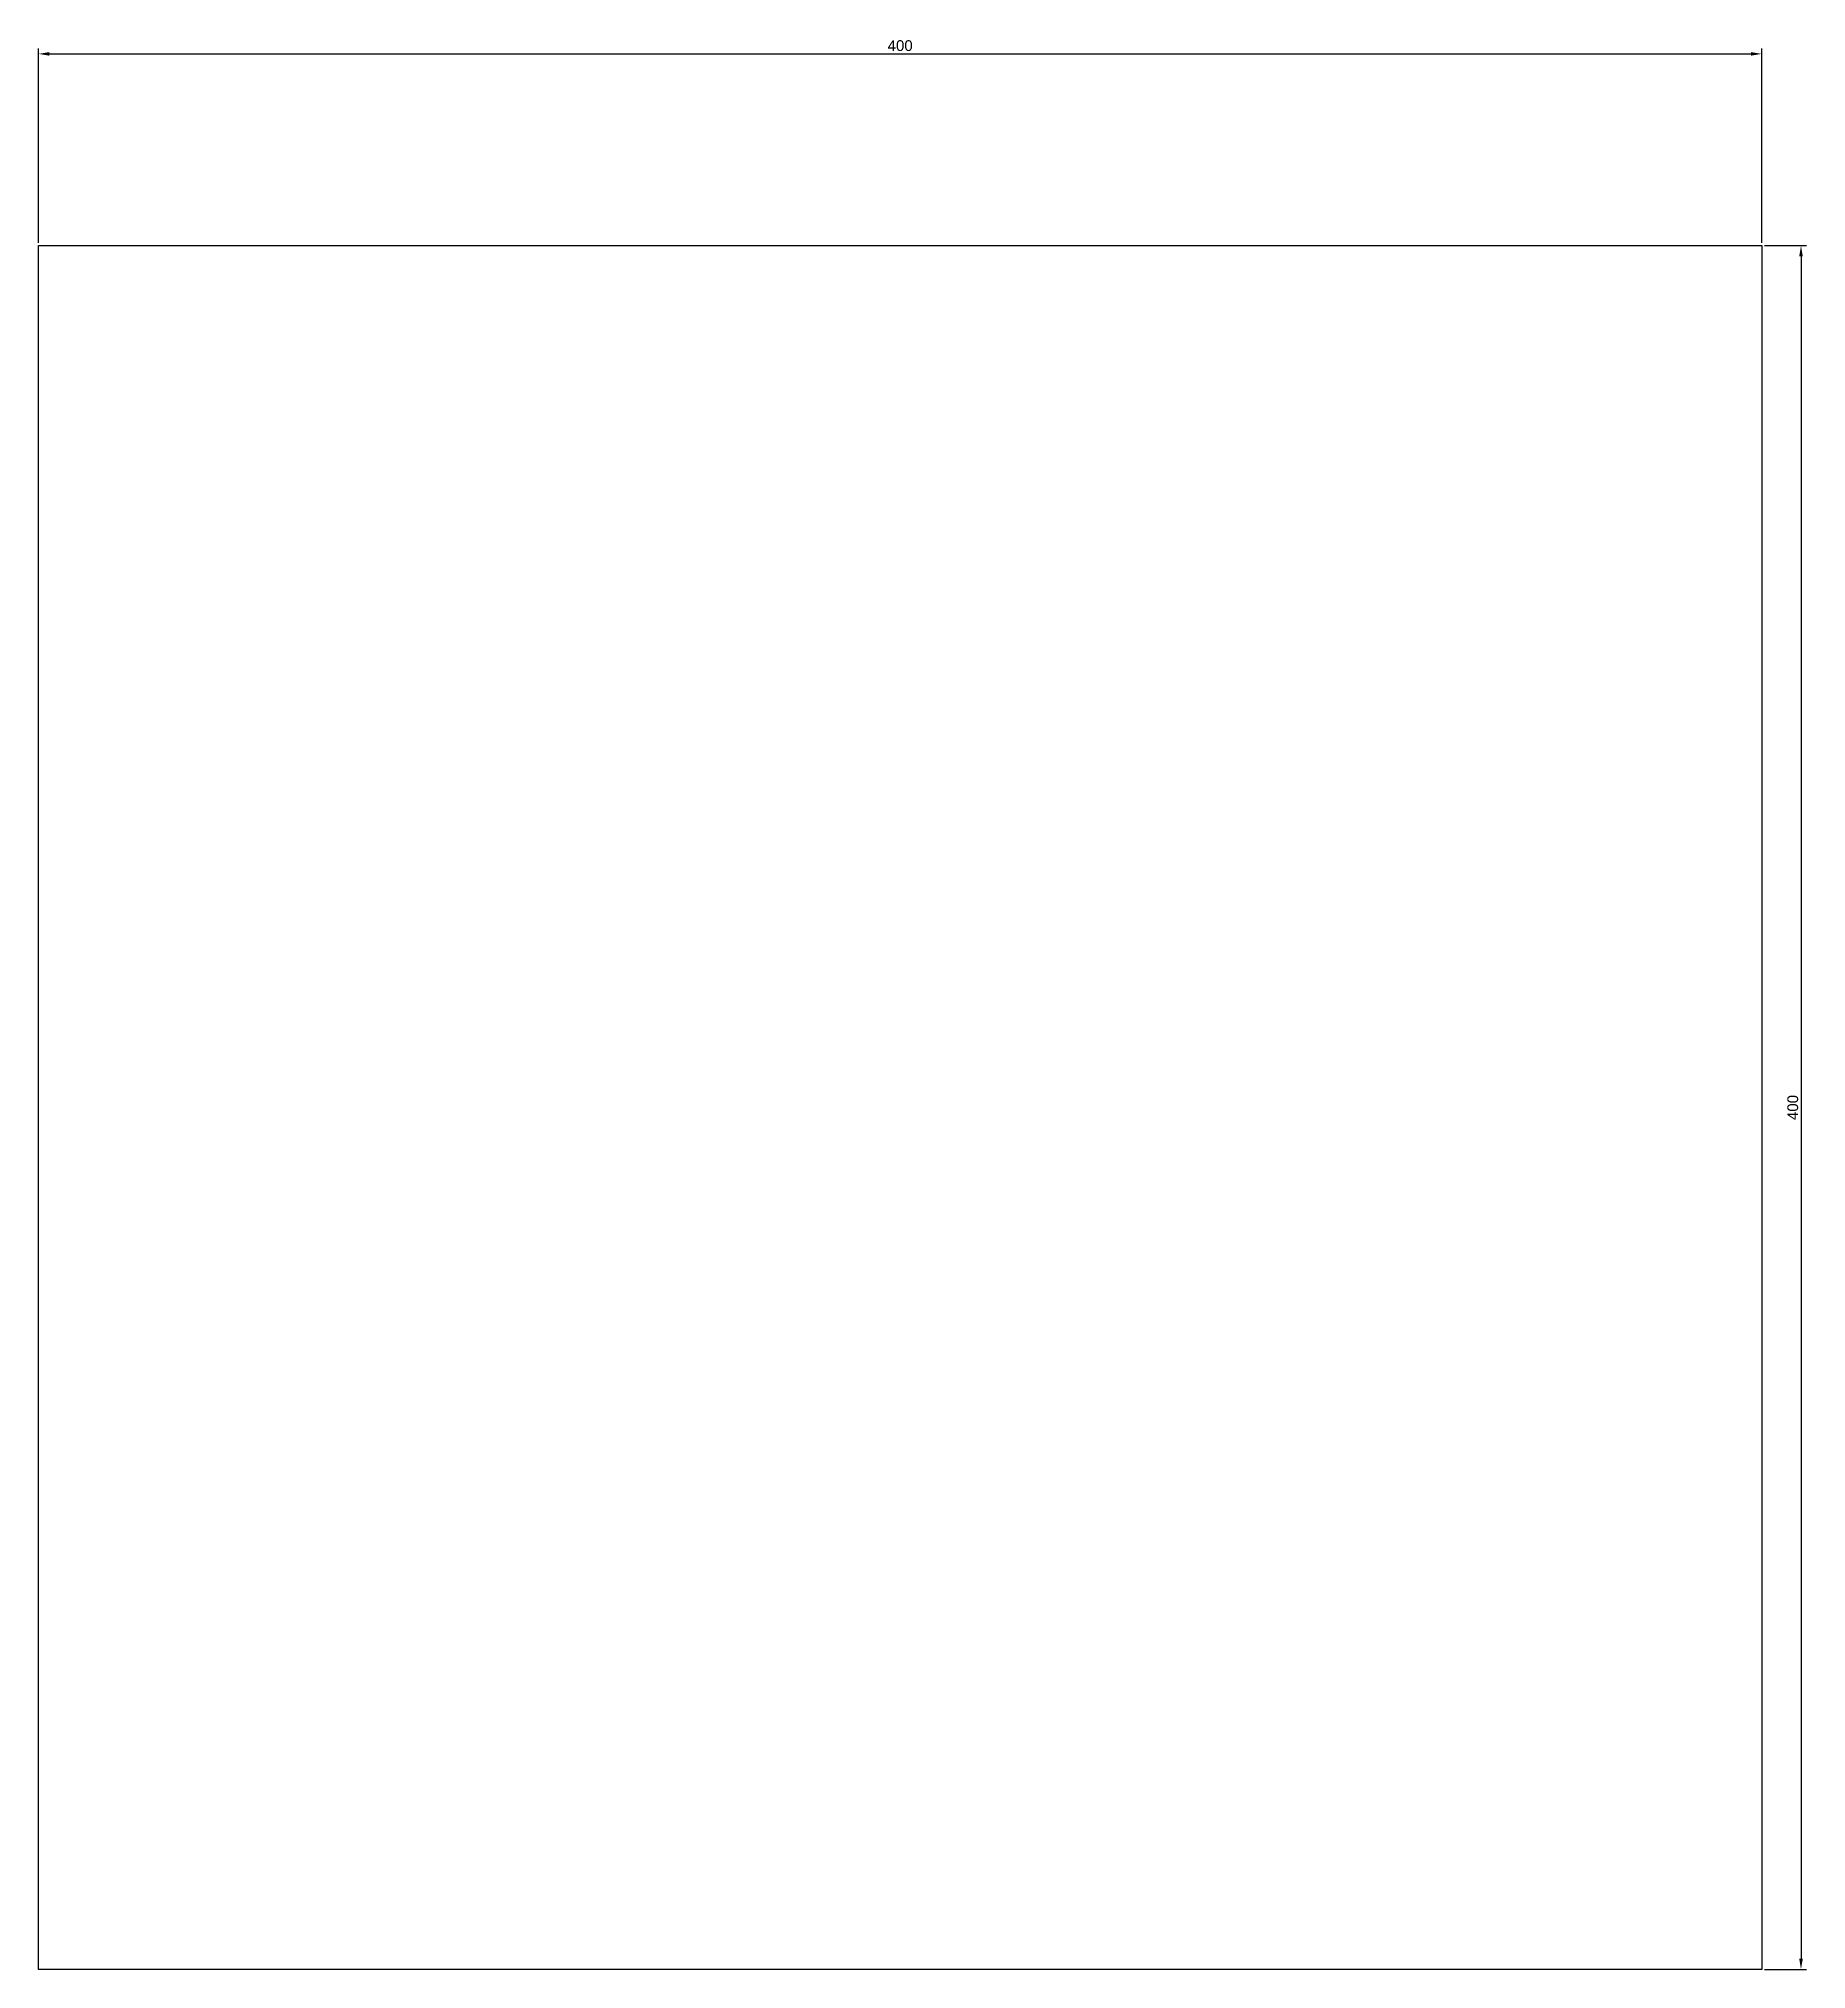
# Model space of a CAD drawing. Header units: millimetres. Extents: x 1834 to 2245, y 1139 to 1587.
import ezdxf

# ---------------------------------------------------------------- set-up
doc = ezdxf.new("R2010")
doc.units = ezdxf.units.MM
doc.styles.get("Standard").update_dxf_attribs({"font": 'arial.ttf'})
doc.dimstyles.new('ISO-25', dxfattribs={"dimtxt": 2.5, "dimasz": 2.5, "dimexe": 1.25, "dimexo": 0.625, "dimtad": 1, "dimtxsty": 'Standard', "dimcen": 2.5, "dimadec": 0, "dimazin": 0, "dimtfac": 1, "dimtmove": 0, "dimatfit": 3, "dimfxl": 1, "dimarcsym": 0})

# ---------------------------------------------------------------- blocks, each defined once
blk = doc.blocks.new('*D2')
at = {"color": 0, "lineweight": -2, "transparency": 16777216}
for p, q in [((1834.31, 1539.76), (1834.31, 1584.88)), ((1836.81, 1583.63), (2231.81, 1583.63)), ((2234.31, 1539.76), (2234.31, 1584.88))]:
    blk.add_line(p, q, dxfattribs=at)
at = {"color": 0, "transparency": 16777216}
for points in [[(1836.81, 1584.04), (1836.81, 1583.21), (1834.31, 1583.63)], [(2231.81, 1584.04), (2231.81, 1583.21), (2234.31, 1583.63)]]:
    blk.add_solid(points, dxfattribs=at)
at = {"layer": 'Defpoints', "color": 0, "transparency": 16777216}
for p in [(2234.31, 1583.63), (1834.31, 1539.13), (2234.31, 1539.13)]:
    blk.add_point(p, dxfattribs=at)
at = {"color": 0, "transparency": 16777216, "insert": (2034.31, 1585.53), "char_height": 2.5, "attachment_point": 5}
blk.add_mtext('400', dxfattribs=at)
blk = doc.blocks.new('*D4')
at = {"color": 0, "lineweight": -2, "transparency": 16777216}
for p, q in [((2234.94, 1539.13), (2244.68, 1539.13)), ((2243.43, 1536.63), (2243.43, 1141.63)), ((2234.94, 1139.13), (2244.68, 1139.13))]:
    blk.add_line(p, q, dxfattribs=at)
at = {"color": 0, "transparency": 16777216}
for points in [[(2243.02, 1536.63), (2243.85, 1536.63), (2243.43, 1539.13)], [(2243.02, 1141.63), (2243.85, 1141.63), (2243.43, 1139.13)]]:
    blk.add_solid(points, dxfattribs=at)
at = {"layer": 'Defpoints', "color": 0, "transparency": 16777216}
for p in [(2234.31, 1539.13), (2234.31, 1139.13), (2243.43, 1139.13)]:
    blk.add_point(p, dxfattribs=at)
at = {"color": 0, "transparency": 16777216, "insert": (2241.53, 1339.13), "char_height": 2.5, "attachment_point": 5, "rotation": 90}
blk.add_mtext('400', dxfattribs=at)

msp = doc.modelspace()

# ---------------------------------------------------------------- linework, layer by layer
for p, q in [((1834.311, 1539.134), (2234.311, 1539.134)), ((1834.311, 1139.134), (1834.311, 1539.134)), ((2234.311, 1539.134), (2234.311, 1139.134)), ((2234.311, 1139.134), (1834.311, 1139.134))]:
    msp.add_line(p, q)

# ---------------------------------------------------------------- dimensions: what is measured, and where the dimension line sits
dim = msp.add_linear_dim(base=(2234.311, 1583.627), p1=(1834.311, 1539.134), p2=(2234.311, 1539.134), dimstyle='ISO-25')
dim.commit()
dim.dimension.update_dxf_attribs({"geometry": '*D2', "text_midpoint": (2034.311, 1585.529)})
dim = msp.add_linear_dim(base=(2243.432, 1139.134), p1=(2234.311, 1539.134), p2=(2234.311, 1139.134), angle=90, dimstyle='ISO-25')
dim.commit()
dim.dimension.update_dxf_attribs({"geometry": '*D4', "text_midpoint": (2241.53, 1339.134)})

doc.saveas('drawing.dxf')
